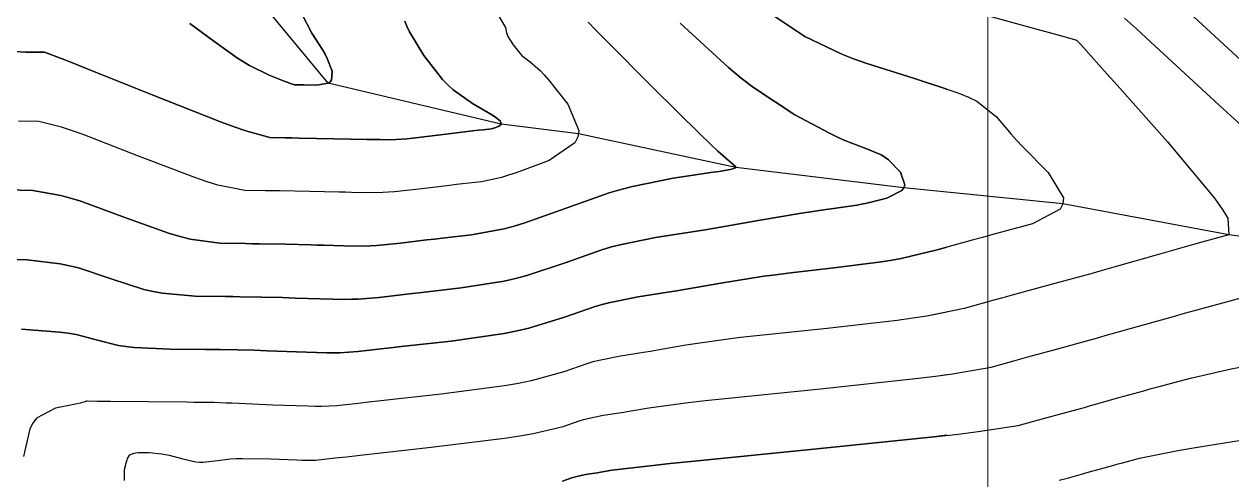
# Model space of a CAD drawing. Header units: metres. Extents: x 837117 to 838477, y 1189012 to 1191015.
# Drawn here: x 837839.17 to 837885.97, y 1189622.91 to 1189640.58 of the extents above; entities that cross this region are included whole.
import ezdxf

# ---------------------------------------------------------------- set-up
doc = ezdxf.new("R2010")
doc.units = ezdxf.units.M
doc.header["$LTSCALE"] = 0.3
doc.layers.add('COORD', color=7, linetype='Continuous', lineweight=20)
doc.layers.add('DRENAJE', color=5, linetype='Continuous', lineweight=25)
doc.layers.add('COTAS 10', color=1, linetype='Continuous')
doc.layers.add('COTAS INT', color=252, linetype='Continuous')

msp = doc.modelspace()

# ---------------------------------------------------------------- linework, layer by layer
at = {"layer": 'COORD'}
msp.add_line((837876.514, 1189013.872), (837876.514, 1191013.872), dxfattribs=at)
at = {"layer": 'COTAS 10'}
for points, elevation in [([(837868.061, 1189640.996), (837869.423, 1189640.097), (837870.859, 1189639.412), (837871.308, 1189639.233), (837871.779, 1189639.059), (837873.669, 1189638.468), (837875.393, 1189637.902), (837875.76, 1189637.743), (837876.079, 1189637.584), (837876.834, 1189637.001), (837877.412, 1189636.309), (837877.62, 1189636.081), (837877.848, 1189635.837), (837878.848, 1189634.823), (837879.446, 1189633.839), (837879.422, 1189633.614), (837879.316, 1189633.409), (837878.247, 1189632.841), (837876.704, 1189632.42), (837876.298, 1189632.308), (837875.902, 1189632.199), (837874.55, 1189631.822), (837873.151, 1189631.494), (837872.725, 1189631.416), (837872.282, 1189631.343), (837870.544, 1189631.125), (837868.761, 1189630.925), (837868.291, 1189630.864), (837867.83, 1189630.801), (837866.248, 1189630.55), (837864.821, 1189630.304), (837864.457, 1189630.243), (837864.107, 1189630.186), (837862.959, 1189630.008), (837861.878, 1189629.791), (837861.572, 1189629.709), (837861.261, 1189629.618), (837860.114, 1189629.213), (837858.729, 1189628.788), (837858.269, 1189628.685), (837857.775, 1189628.588), (837855.718, 1189628.292), (837853.781, 1189628.074), (837853.364, 1189628.027), (837852.998, 1189627.985), (837852.105, 1189627.881), (837851.403, 1189627.838), (837851.156, 1189627.834), (837850.887, 1189627.835), (837849.727, 1189627.867), (837848.583, 1189627.914), (837848.324, 1189627.923), (837848.089, 1189627.932), (837847.452, 1189627.95), (837846.761, 1189627.961), (837846.493, 1189627.964), (837846.192, 1189627.968), (837844.828, 1189627.983), (837843.435, 1189628.045), (837843.116, 1189628.079), (837842.825, 1189628.12), (837842.014, 1189628.326), (837841.183, 1189628.545), (837840.879, 1189628.593), (837840.544, 1189628.637), (837839.067, 1189628.751)], 1750), ([(837845.593, 1189640.605), (837846.525, 1189639.921), (837847.438, 1189639.261), (837847.673, 1189639.11), (837847.9, 1189638.973), (837848.658, 1189638.596), (837849.241, 1189638.365), (837849.358, 1189638.321), (837849.456, 1189638.286), (837849.648, 1189638.229), (837849.818, 1189638.226), (837849.902, 1189638.225), (837850.002, 1189638.223), (837850.494, 1189638.214), (837850.95, 1189638.29), (837851.027, 1189638.342), (837851.082, 1189638.408), (837851.101, 1189638.758), (837850.908, 1189639.25), (837850.829, 1189639.406), (837850.738, 1189639.569), (837850.319, 1189640.23), (837849.947, 1189640.945)], 1740), ([(837849.947, 1189640.945), (837850.319, 1189640.23), (837850.738, 1189639.569), (837850.829, 1189639.406), (837850.908, 1189639.25), (837851.101, 1189638.758), (837851.082, 1189638.408), (837851.027, 1189638.342), (837850.95, 1189638.29), (837850.494, 1189638.214), (837850.002, 1189638.223), (837849.902, 1189638.225), (837849.818, 1189638.226), (837849.648, 1189638.229), (837849.456, 1189638.286), (837849.358, 1189638.321), (837849.241, 1189638.365), (837848.658, 1189638.596), (837847.9, 1189638.973), (837847.673, 1189639.11), (837847.438, 1189639.261), (837846.525, 1189639.921), (837845.593, 1189640.605)], 1740), ([(837874.923, 1189638.056), (837873.669, 1189638.468), (837871.779, 1189639.059), (837871.308, 1189639.233), (837870.859, 1189639.412), (837869.423, 1189640.097), (837868.061, 1189640.996)], 1750), ([(837839.067, 1189628.751), (837840.544, 1189628.637), (837840.879, 1189628.593), (837841.183, 1189628.545), (837842.014, 1189628.326), (837842.825, 1189628.12), (837843.116, 1189628.079), (837843.435, 1189628.045), (837844.828, 1189627.983), (837846.192, 1189627.968), (837846.493, 1189627.964), (837846.761, 1189627.961), (837847.452, 1189627.95), (837848.089, 1189627.932), (837848.324, 1189627.923), (837848.583, 1189627.914), (837849.727, 1189627.867), (837850.887, 1189627.835), (837851.156, 1189627.834), (837851.403, 1189627.838), (837852.105, 1189627.881), (837852.998, 1189627.985), (837853.364, 1189628.027), (837853.781, 1189628.074), (837855.718, 1189628.292), (837857.775, 1189628.588), (837858.269, 1189628.685), (837858.729, 1189628.788), (837860.114, 1189629.213), (837861.261, 1189629.618), (837861.572, 1189629.709), (837861.878, 1189629.791), (837862.959, 1189630.008), (837864.107, 1189630.186), (837864.457, 1189630.243), (837864.821, 1189630.304), (837866.248, 1189630.55), (837867.83, 1189630.801), (837868.291, 1189630.864), (837868.761, 1189630.925), (837870.544, 1189631.125), (837872.282, 1189631.343), (837872.725, 1189631.416), (837873.151, 1189631.494), (837874.55, 1189631.822), (837874.923, 1189631.926)], 1750)]:
    msp.add_lwpolyline(points, dxfattribs=dict(at, elevation=elevation))
at = {"layer": 'COTAS INT'}
for points, elevation in [([(837857.344, 1189641.249), (837857.825, 1189640.44), (837857.854, 1189640.245), (837857.881, 1189640.176), (837857.917, 1189640.1), (837858.117, 1189639.774), (837858.373, 1189639.448), (837858.444, 1189639.374), (837858.516, 1189639.306), (837858.779, 1189639.116), (837859.165, 1189638.776), (837859.314, 1189638.614), (837859.482, 1189638.421), (837860.243, 1189637.479), (837860.668, 1189636.452), (837860.625, 1189636.206), (837860.511, 1189635.978), (837859.52, 1189635.291), (837858.235, 1189634.813), (837857.938, 1189634.716), (837857.665, 1189634.634), (837856.887, 1189634.466), (837856.159, 1189634.382), (837855.918, 1189634.354), (837855.658, 1189634.323), (837854.576, 1189634.193), (837853.526, 1189634.08), (837853.287, 1189634.06), (837853.07, 1189634.045), (837852.473, 1189634.033), (837851.856, 1189634.053), (837851.627, 1189634.059), (837851.372, 1189634.065), (837850.238, 1189634.09), (837849.061, 1189634.111), (837848.779, 1189634.116), (837848.515, 1189634.12), (837847.72, 1189634.131), (837846.68, 1189634.338), (837846.262, 1189634.467), (837845.787, 1189634.626), (837843.604, 1189635.458), (837841.458, 1189636.292), (837841.008, 1189636.454), (837840.619, 1189636.585), (837839.735, 1189636.805), (837838.956, 1189636.82)], 1744), ([(837857.344, 1189641.249), (837857.825, 1189640.44), (837857.854, 1189640.245), (837857.881, 1189640.176), (837857.917, 1189640.1), (837858.117, 1189639.774), (837858.373, 1189639.448), (837858.444, 1189639.374), (837858.516, 1189639.306), (837858.779, 1189639.116), (837859.165, 1189638.776), (837859.314, 1189638.614), (837859.482, 1189638.421), (837860.243, 1189637.479), (837860.668, 1189636.452), (837860.625, 1189636.206), (837860.511, 1189635.978), (837859.52, 1189635.291), (837858.235, 1189634.813), (837857.938, 1189634.716), (837857.665, 1189634.634), (837856.887, 1189634.466), (837856.159, 1189634.382), (837855.918, 1189634.354), (837855.658, 1189634.323), (837854.576, 1189634.193), (837853.526, 1189634.08), (837853.287, 1189634.06), (837853.07, 1189634.045), (837852.473, 1189634.033), (837851.856, 1189634.053), (837851.627, 1189634.059), (837851.372, 1189634.065), (837850.238, 1189634.09), (837849.061, 1189634.111), (837848.779, 1189634.116), (837848.515, 1189634.12), (837847.72, 1189634.131), (837846.68, 1189634.338), (837846.262, 1189634.467), (837845.787, 1189634.626), (837843.604, 1189635.458), (837841.458, 1189636.292), (837841.008, 1189636.454), (837840.619, 1189636.585), (837839.735, 1189636.805), (837838.956, 1189636.82)], 1744), ([(837886.316, 1189639.18), (837883.82, 1189641.478)], 1756), ([(837875.558, 1189641.174), (837878.322, 1189640.412), (837878.85, 1189640.266), (837879.275, 1189640.148), (837879.953, 1189639.956), (837879.963, 1189639.944), (837879.99, 1189639.917), (837880.038, 1189639.865), (837880.061, 1189639.84), (837880.087, 1189639.81), (837880.216, 1189639.665), (837880.81, 1189639), (837881.129, 1189638.642), (837881.516, 1189638.209), (837883.472, 1189636.017), (837885.293, 1189633.832), (837885.594, 1189633.403), (837885.807, 1189633.05), (837885.845, 1189632.41), (837885.087, 1189632.201), (837884.799, 1189632.12), (837884.478, 1189632.029), (837883.034, 1189631.617), (837881.39, 1189631.15), (837880.943, 1189631.024), (837880.498, 1189630.9), (837878.918, 1189630.467), (837877.46, 1189630.07), (837877.092, 1189629.969), (837876.74, 1189629.871), (837875.596, 1189629.553), (837874.147, 1189629.256), (837873.603, 1189629.173), (837872.996, 1189629.09), (837870.285, 1189628.784), (837867.55, 1189628.496), (837866.928, 1189628.423), (837866.364, 1189628.353), (837864.813, 1189628.127), (837863.714, 1189627.938), (837863.434, 1189627.891), (837863.164, 1189627.847), (837862.279, 1189627.71), (837861.447, 1189627.543), (837861.211, 1189627.48), (837860.972, 1189627.41), (837860.088, 1189627.097), (837858.81, 1189626.746), (837858.323, 1189626.652), (837857.778, 1189626.559), (837855.328, 1189626.234), (837852.988, 1189625.971), (837852.512, 1189625.918), (837852.111, 1189625.872), (837851.282, 1189625.777), (837850.695, 1189625.757), (837850.446, 1189625.759), (837850.159, 1189625.764), (837848.811, 1189625.811), (837847.492, 1189625.867), (837847.223, 1189625.878), (837846.995, 1189625.887), (837846.523, 1189625.904), (837846.011, 1189625.91), (837845.758, 1189625.913), (837845.457, 1189625.917), (837842.514, 1189625.948), (837842.233, 1189625.951), (837842.003, 1189625.954), (837841.614, 1189625.959), (837841.573, 1189625.956), (837841.563, 1189625.954), (837841.554, 1189625.951), (837841.53, 1189625.935), (837841.342, 1189625.886), (837841.23, 1189625.861), (837841.093, 1189625.832), (837840.381, 1189625.689), (837839.655, 1189625.298), (837839.509, 1189625.112), (837839.387, 1189624.893), (837839.144, 1189623.822)], 1752), ([(837888.47, 1189634.704), (837885.633, 1189637.288), (837882.821, 1189639.88), (837882.266, 1189640.391), (837881.808, 1189640.812)], 1754), ([(837838.105, 1189631.484), (837839.289, 1189631.436), (837840.569, 1189631.286), (837840.922, 1189631.213), (837841.275, 1189631.127), (837842.544, 1189630.703), (837843.812, 1189630.289), (837844.164, 1189630.208), (837844.517, 1189630.143), (837845.792, 1189630.032), (837846.966, 1189630.019), (837847.255, 1189630.015), (837847.528, 1189630.011), (837848.381, 1189629.997), (837849.184, 1189629.976), (837849.425, 1189629.969), (837849.674, 1189629.96), (837850.642, 1189629.922), (837851.615, 1189629.905), (837851.866, 1189629.91), (837852.11, 1189629.919), (837852.929, 1189629.985), (837853.885, 1189630.098), (837854.215, 1189630.136), (837854.574, 1189630.177), (837856.108, 1189630.35), (837857.773, 1189630.617), (837858.214, 1189630.718), (837858.647, 1189630.829), (837860.14, 1189631.328), (837861.551, 1189631.827), (837861.932, 1189631.939), (837862.31, 1189632.039), (837863.638, 1189632.306), (837865.051, 1189632.525), (837865.481, 1189632.596), (837865.928, 1189632.67), (837867.683, 1189632.972), (837869.296, 1189633.248), (837869.654, 1189633.305), (837869.973, 1189633.355), (837870.802, 1189633.465), (837871.429, 1189633.557), (837871.619, 1189633.594), (837871.817, 1189633.637), (837872.595, 1189633.835), (837873.178, 1189634.13), (837873.254, 1189634.233), (837873.293, 1189634.347), (837873.121, 1189634.835), (837872.664, 1189635.312), (837872.522, 1189635.418), (837872.373, 1189635.513), (837871.78, 1189635.761), (837870.971, 1189636.067), (837870.686, 1189636.198), (837870.374, 1189636.349), (837869.03, 1189637.061), (837867.426, 1189638.119), (837866.952, 1189638.488), (837866.464, 1189638.89), (837864.591, 1189640.617)], 1748), ([(837864.591, 1189640.617), (837866.464, 1189638.89), (837866.952, 1189638.488), (837867.426, 1189638.119), (837869.03, 1189637.061), (837870.374, 1189636.349), (837870.686, 1189636.198), (837870.971, 1189636.067), (837871.78, 1189635.761), (837872.373, 1189635.513), (837872.522, 1189635.418), (837872.664, 1189635.312), (837873.121, 1189634.835), (837873.293, 1189634.347), (837873.254, 1189634.233), (837873.178, 1189634.13), (837872.595, 1189633.835), (837871.817, 1189633.637), (837871.619, 1189633.594), (837871.429, 1189633.557), (837870.802, 1189633.465), (837869.973, 1189633.355), (837869.654, 1189633.305), (837869.296, 1189633.248), (837867.683, 1189632.972), (837865.928, 1189632.67), (837865.481, 1189632.596), (837865.051, 1189632.525), (837863.638, 1189632.306), (837862.31, 1189632.039), (837861.932, 1189631.939), (837861.551, 1189631.827), (837860.14, 1189631.328), (837858.647, 1189630.829), (837858.214, 1189630.718), (837857.773, 1189630.617), (837856.108, 1189630.35), (837854.574, 1189630.177), (837854.215, 1189630.136), (837853.885, 1189630.098), (837852.929, 1189629.985), (837852.11, 1189629.919), (837851.866, 1189629.91), (837851.615, 1189629.905), (837850.642, 1189629.922), (837849.674, 1189629.96), (837849.425, 1189629.969), (837849.184, 1189629.976), (837848.381, 1189629.997), (837847.528, 1189630.011), (837847.255, 1189630.015), (837846.966, 1189630.019), (837845.792, 1189630.032), (837844.517, 1189630.143), (837844.164, 1189630.208), (837843.812, 1189630.289), (837842.544, 1189630.703), (837841.275, 1189631.127), (837840.922, 1189631.213), (837840.569, 1189631.286), (837839.289, 1189631.436), (837838.105, 1189631.484)], 1748), ([(837861.029, 1189640.652), (837861.328, 1189640.337), (837861.691, 1189639.962), (837863.531, 1189638.115), (837865.379, 1189636.298), (837865.748, 1189635.942), (837866.054, 1189635.65), (837866.643, 1189635.13), (837866.747, 1189635.04), (837866.747, 1189635.019), (837866.734, 1189635.001), (837866.585, 1189634.948), (837866.097, 1189634.87), (837865.871, 1189634.836), (837865.605, 1189634.796), (837864.318, 1189634.604), (837862.741, 1189634.287), (837862.293, 1189634.168), (837861.841, 1189634.035), (837860.166, 1189633.444), (837858.566, 1189632.871), (837858.16, 1189632.75), (837857.77, 1189632.646), (837856.498, 1189632.408), (837855.367, 1189632.279), (837855.066, 1189632.245), (837854.771, 1189632.21), (837853.753, 1189632.089), (837852.818, 1189631.999), (837852.577, 1189631.985), (837852.342, 1189631.975), (837851.558, 1189631.977), (837850.765, 1189632.007), (837850.526, 1189632.014), (837850.278, 1189632.021), (837849.309, 1189632.043), (837848.294, 1189632.061), (837848.017, 1189632.065), (837847.741, 1189632.069), (837846.756, 1189632.081), (837845.598, 1189632.241), (837845.213, 1189632.338), (837844.8, 1189632.457), (837843.074, 1189633.08), (837841.366, 1189633.71), (837840.965, 1189633.834), (837840.594, 1189633.935), (837839.512, 1189634.121), (837838.531, 1189634.152)], 1746), ([(837838.531, 1189634.152), (837839.512, 1189634.121), (837840.594, 1189633.935), (837840.965, 1189633.834), (837841.366, 1189633.71), (837843.074, 1189633.08), (837844.8, 1189632.457), (837845.213, 1189632.338), (837845.598, 1189632.241), (837846.756, 1189632.081), (837847.741, 1189632.069), (837848.017, 1189632.065), (837848.294, 1189632.061), (837849.309, 1189632.043), (837850.278, 1189632.021), (837850.526, 1189632.014), (837850.765, 1189632.007), (837851.558, 1189631.977), (837852.342, 1189631.975), (837852.577, 1189631.985), (837852.818, 1189631.999), (837853.753, 1189632.089), (837854.771, 1189632.21), (837855.066, 1189632.245), (837855.367, 1189632.279), (837856.498, 1189632.408), (837857.77, 1189632.646), (837858.16, 1189632.75), (837858.566, 1189632.871), (837860.166, 1189633.444), (837861.841, 1189634.035), (837862.293, 1189634.168), (837862.741, 1189634.287), (837864.318, 1189634.604), (837865.605, 1189634.796), (837865.871, 1189634.836), (837866.097, 1189634.87), (837866.585, 1189634.948), (837866.734, 1189635.001), (837866.747, 1189635.019), (837866.747, 1189635.04), (837866.643, 1189635.13), (837866.054, 1189635.65), (837865.748, 1189635.942), (837865.379, 1189636.298), (837863.531, 1189638.115), (837861.691, 1189639.962), (837861.328, 1189640.337), (837861.029, 1189640.652)], 1746), ([(837853.916, 1189640.694), (837853.994, 1189640.498), (837854.096, 1189640.284), (837854.661, 1189639.358), (837855.386, 1189638.436), (837855.59, 1189638.224), (837855.794, 1189638.032), (837856.539, 1189637.494), (837857.16, 1189637.139), (837857.286, 1189637.062), (837857.392, 1189636.994), (837857.61, 1189636.822), (837857.652, 1189636.72), (837857.648, 1189636.696), (837857.636, 1189636.673), (837857.538, 1189636.605), (837857.411, 1189636.558), (837857.381, 1189636.548), (837857.354, 1189636.54), (837857.277, 1189636.524), (837856.952, 1189636.485), (837856.769, 1189636.463), (837856.545, 1189636.436), (837855.4, 1189636.297), (837854.234, 1189636.161), (837853.997, 1189636.136), (837853.798, 1189636.116), (837853.389, 1189636.088), (837852.948, 1189636.1), (837852.728, 1189636.104), (837852.466, 1189636.11), (837851.167, 1189636.136), (837849.828, 1189636.161), (837849.54, 1189636.166), (837849.289, 1189636.171), (837848.684, 1189636.18), (837847.762, 1189636.436), (837847.311, 1189636.596), (837846.775, 1189636.795), (837844.134, 1189637.835), (837841.55, 1189638.875), (837841.05, 1189639.074), (837840.644, 1189639.234), (837839.958, 1189639.49), (837839.8, 1189639.492), (837839.642, 1189639.492), (837839.231, 1189639.488), (837838.812, 1189639.512)], 1742), ([(837838.812, 1189639.512), (837839.231, 1189639.488), (837839.642, 1189639.492), (837839.8, 1189639.492), (837839.958, 1189639.49), (837840.644, 1189639.234), (837841.05, 1189639.074), (837841.55, 1189638.875), (837844.134, 1189637.835), (837846.775, 1189636.795), (837847.311, 1189636.596), (837847.762, 1189636.436), (837848.684, 1189636.18), (837849.289, 1189636.171), (837849.54, 1189636.166), (837849.828, 1189636.161), (837851.167, 1189636.136), (837852.466, 1189636.11), (837852.728, 1189636.104), (837852.948, 1189636.1), (837853.389, 1189636.088), (837853.798, 1189636.116), (837853.997, 1189636.136), (837854.234, 1189636.161), (837855.4, 1189636.297), (837856.545, 1189636.436), (837856.769, 1189636.463), (837856.952, 1189636.485), (837857.277, 1189636.524), (837857.354, 1189636.54), (837857.381, 1189636.548), (837857.411, 1189636.558), (837857.538, 1189636.605), (837857.636, 1189636.673), (837857.648, 1189636.696), (837857.652, 1189636.72), (837857.61, 1189636.822), (837857.392, 1189636.994), (837857.286, 1189637.062), (837857.16, 1189637.139), (837856.539, 1189637.494), (837855.794, 1189638.032), (837855.59, 1189638.224), (837855.386, 1189638.436), (837854.661, 1189639.358), (837854.096, 1189640.284), (837853.994, 1189640.498), (837853.916, 1189640.694)], 1742), ([(837843.065, 1189622.884), (837843.061, 1189623.309), (837843.135, 1189623.615), (837843.156, 1189623.681), (837843.178, 1189623.739), (837843.26, 1189623.881), (837843.426, 1189623.948), (837843.5, 1189623.959), (837843.587, 1189623.967), (837844.005, 1189623.969), (837844.509, 1189623.92), (837844.65, 1189623.896), (837844.793, 1189623.867), (837845.315, 1189623.726), (837845.827, 1189623.609), (837845.963, 1189623.597), (837846.097, 1189623.593), (837846.561, 1189623.648), (837847.164, 1189623.726), (837847.386, 1189623.737), (837847.631, 1189623.742), (837848.714, 1189623.721), (837849.734, 1189623.681), (837849.94, 1189623.675), (837850.112, 1189623.671), (837850.458, 1189623.673), (837851.224, 1189623.76), (837851.661, 1189623.809), (837852.195, 1189623.869), (837854.939, 1189624.176), (837857.781, 1189624.53), (837858.377, 1189624.62), (837858.891, 1189624.705), (837860.062, 1189624.982), (837860.682, 1189625.201), (837860.85, 1189625.25), (837861.016, 1189625.294), (837861.6, 1189625.412), (837862.221, 1189625.508), (837862.41, 1189625.539), (837862.607, 1189625.572), (837863.379, 1189625.705), (837864.897, 1189625.906), (837865.564, 1189625.982), (837866.339, 1189626.066), (837870.027, 1189626.444), (837873.709, 1189626.837), (837874.481, 1189626.931), (837875.144, 1189627.019), (837876.642, 1189627.284), (837877.514, 1189627.527), (837877.783, 1189627.601), (837878.064, 1189627.678), (837879.175, 1189627.981), (837880.38, 1189628.311), (837880.719, 1189628.406), (837881.06, 1189628.501), (837882.313, 1189628.857), (837883.702, 1189629.249), (837884.128, 1189629.366), (837884.573, 1189629.488), (837886.331, 1189629.962)], 1754), ([(837874.923, 1189629.415), (837874.147, 1189629.256), (837873.603, 1189629.173), (837872.996, 1189629.09), (837870.285, 1189628.784), (837867.55, 1189628.496), (837866.928, 1189628.423), (837866.364, 1189628.353), (837864.813, 1189628.127), (837863.714, 1189627.938), (837863.434, 1189627.891), (837863.164, 1189627.847), (837862.279, 1189627.71), (837861.447, 1189627.543), (837861.211, 1189627.48), (837860.972, 1189627.41), (837860.088, 1189627.097), (837858.81, 1189626.746), (837858.323, 1189626.652), (837857.778, 1189626.559), (837855.328, 1189626.234), (837852.988, 1189625.971), (837852.512, 1189625.918), (837852.111, 1189625.872), (837851.282, 1189625.777), (837850.695, 1189625.757), (837850.446, 1189625.759), (837850.159, 1189625.764), (837848.811, 1189625.811), (837847.492, 1189625.867), (837847.223, 1189625.878), (837846.995, 1189625.887), (837846.523, 1189625.904), (837846.011, 1189625.91), (837845.758, 1189625.913), (837845.457, 1189625.917), (837842.514, 1189625.948), (837842.233, 1189625.951), (837842.003, 1189625.954), (837841.614, 1189625.959), (837841.573, 1189625.956), (837841.563, 1189625.954), (837841.554, 1189625.951), (837841.53, 1189625.935), (837841.342, 1189625.886), (837841.23, 1189625.861), (837841.093, 1189625.832), (837840.381, 1189625.689), (837839.655, 1189625.298), (837839.509, 1189625.112), (837839.387, 1189624.893), (837839.144, 1189623.822)], 1752), ([(837860.035, 1189622.866), (837860.392, 1189622.993), (837860.489, 1189623.021), (837860.584, 1189623.046), (837860.921, 1189623.114), (837861.278, 1189623.169), (837861.387, 1189623.187), (837861.5, 1189623.206), (837861.944, 1189623.282), (837863.431, 1189623.459), (837864.201, 1189623.541), (837865.127, 1189623.637), (837869.768, 1189624.103), (837874.423, 1189624.584), (837875.359, 1189624.688), (837876.141, 1189624.781), (837877.688, 1189625.015), (837878.289, 1189625.182), (837878.474, 1189625.233), (837878.667, 1189625.286), (837879.432, 1189625.494), (837880.261, 1189625.722), (837880.495, 1189625.787), (837880.73, 1189625.853), (837881.593, 1189626.098), (837882.549, 1189626.367), (837882.842, 1189626.448), (837883.148, 1189626.532), (837884.359, 1189626.858), (837885.94, 1189627.219), (837886.479, 1189627.324)], 1756), ([(837843.065, 1189622.884), (837843.061, 1189623.309), (837843.135, 1189623.615), (837843.156, 1189623.681), (837843.178, 1189623.739), (837843.26, 1189623.881), (837843.426, 1189623.948), (837843.5, 1189623.959), (837843.587, 1189623.967), (837844.005, 1189623.969), (837844.509, 1189623.92), (837844.65, 1189623.896), (837844.793, 1189623.867), (837845.315, 1189623.726), (837845.827, 1189623.609), (837845.963, 1189623.597), (837846.097, 1189623.593), (837846.561, 1189623.648), (837847.164, 1189623.726), (837847.386, 1189623.737), (837847.631, 1189623.742), (837848.714, 1189623.721), (837849.734, 1189623.681), (837849.94, 1189623.675), (837850.112, 1189623.671), (837850.458, 1189623.673), (837851.224, 1189623.76), (837851.661, 1189623.809), (837852.195, 1189623.869), (837854.939, 1189624.176), (837857.781, 1189624.53), (837858.377, 1189624.62), (837858.891, 1189624.705), (837860.062, 1189624.982), (837860.682, 1189625.201), (837860.85, 1189625.25), (837861.016, 1189625.294), (837861.6, 1189625.412), (837862.221, 1189625.508), (837862.41, 1189625.539), (837862.607, 1189625.572), (837863.379, 1189625.705), (837864.897, 1189625.906), (837865.564, 1189625.982), (837866.339, 1189626.066), (837870.027, 1189626.444), (837873.709, 1189626.837), (837874.481, 1189626.931), (837874.923, 1189626.99)], 1754), ([(837879.27, 1189622.894), (837879.689, 1189623.008), (837880.143, 1189623.133), (837880.271, 1189623.168), (837880.4, 1189623.205), (837880.872, 1189623.339), (837881.395, 1189623.486), (837881.556, 1189623.531), (837881.724, 1189623.576), (837882.387, 1189623.755), (837883.867, 1189624.047), (837884.551, 1189624.165), (837885.353, 1189624.298), (837889.235, 1189624.913)], 1758), ([(837874.923, 1189624.64), (837874.423, 1189624.584), (837869.768, 1189624.103), (837865.127, 1189623.637), (837864.201, 1189623.541), (837863.431, 1189623.459), (837861.944, 1189623.282), (837861.5, 1189623.206), (837861.387, 1189623.187), (837861.278, 1189623.169), (837860.921, 1189623.114), (837860.584, 1189623.046), (837860.489, 1189623.021), (837860.392, 1189622.993), (837860.035, 1189622.866)], 1756)]:
    msp.add_lwpolyline(points, dxfattribs=dict(at, elevation=elevation))
at = {"layer": 'DRENAJE'}
for p, q in [((837850.95, 1189638.29), (837845.421, 1189644.968)), ((837857.648, 1189636.696), (837850.95, 1189638.29)), ((837860.647, 1189636.329), (837857.648, 1189636.696)), ((837866.747, 1189635.019), (837860.647, 1189636.329)), ((837873.254, 1189634.233), (837866.747, 1189635.019)), ((837879.422, 1189633.614), (837873.254, 1189634.233)), ((837885.845, 1189632.41), (837879.422, 1189633.614)), ((837892.439, 1189631.543), (837885.845, 1189632.41))]:
    msp.add_line(p, q, dxfattribs=at)

doc.saveas('drawing.dxf')
